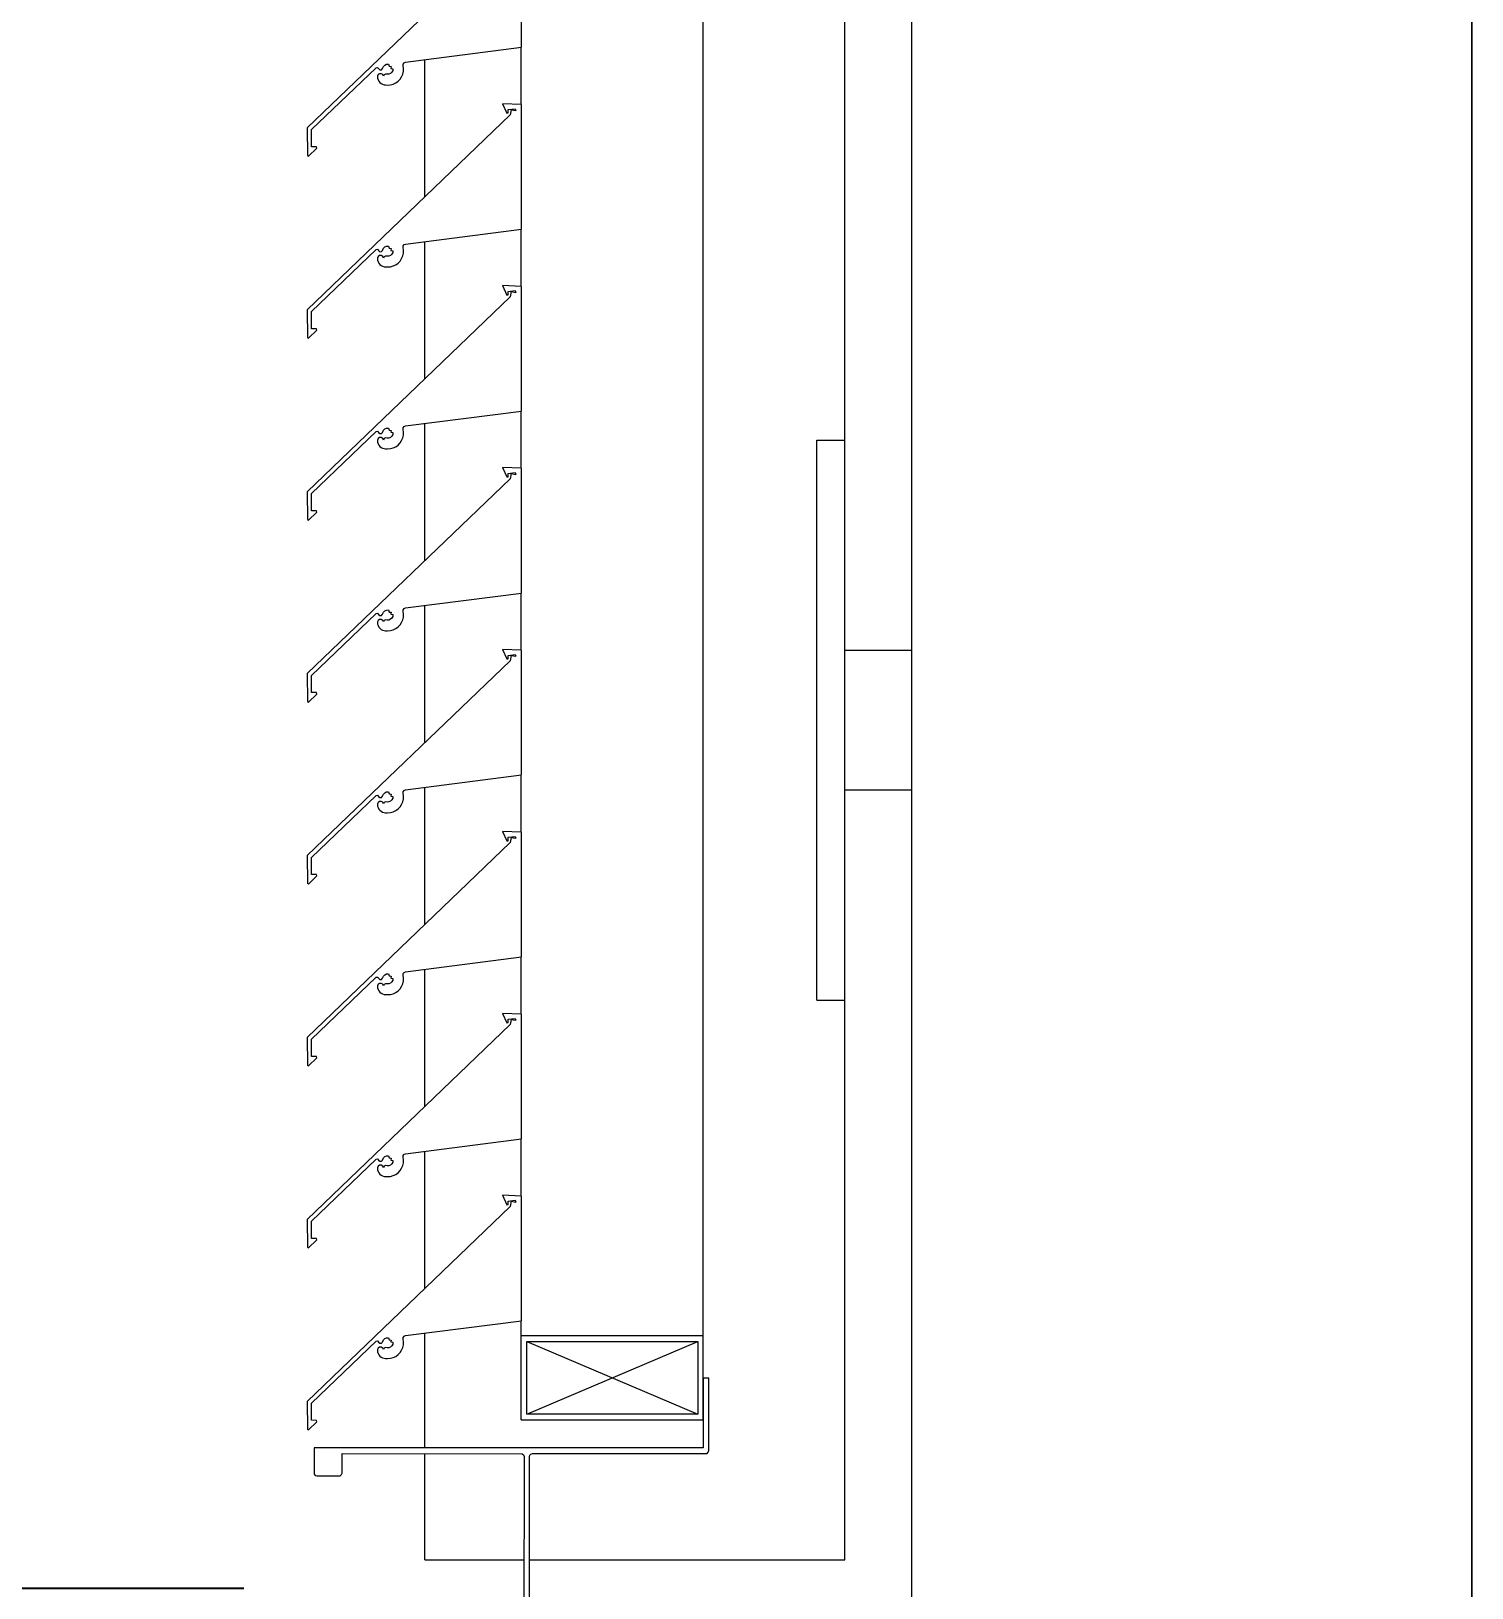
# Model space of a CAD drawing. Header units: millimetres. Extents: x -220592 to 404889, y -217665 to 38245.
# Drawn here: x -985.16 to -980.01, y -1151.74 to -1146.18 of the extents above; entities that cross this region are included whole.
import ezdxf

# ---------------------------------------------------------------- set-up
doc = ezdxf.new("R2010")
doc.units = ezdxf.units.MM
doc.linetypes.add('XKITLINE00', pattern=[0])
doc.layers.add('000 - 0_HIDE_OBJ_FRAMING_DEF_SUB_1', color=7, linetype='Continuous')
doc.layers.add('S-DIM', color=7, linetype='Continuous')
doc.layers.add('Part', color=7, linetype='Continuous', lineweight=0)
doc.styles.add('FAMELINE_FOR_CKST', font='arial.ttf')
doc.dimstyles.new('FAMELINE-CKST_E-E', dxfattribs={"dimtxt": 0.3, "dimasz": 0.15, "dimexe": 0.1, "dimexo": 0.1, "dimgap": 0.05, "dimtad": 1, "dimzin": 0, "dimdsep": 46, "dimtxsty": 'FAMELINE_FOR_CKST', "dimblk": 'OBLIQUE', "dimblk1": 'OBLIQUE', "dimblk2": 'OBLIQUE', "dimsah": 1, "dimcen": 0.1, "dimdle": 0.1, "dimclrd": 7, "dimclre": 7, "dimclrt": 7, "dimadec": 0, "dimazin": 0, "dimtfac": 1, "dimtix": 1, "dimtmove": 2, "dimatfit": 3, "dimfxl": 1, "dimtolj": 1, "dimtzin": 0, "dimlwd": -1, "dimlwe": -1, "dimarcsym": 0})

# ---------------------------------------------------------------- blocks, each defined once
blk = doc.blocks.new('*A14629')
at = {"layer": '000 - 0_HIDE_OBJ_FRAMING_DEF_SUB_1', "color": 7, "linetype": 'XKITLINE00', "lineweight": 0}
for p, q in [((-168.903349, 253.338409), (-168.903349, 275.188491)), ((-170.903349, 247.090805), (-170.903349, 273.890764))]:
    blk.add_line(p, q, dxfattribs=at)
blk = doc.blocks.new('*A14644')
at = {"layer": 'Part', "color": 7, "linetype": 'XKITLINE00', "lineweight": 0}
for p, q in [((-171.648652, 258.240749), (-171.648652, 270.840635)), ((-172.298652, 262.640631), (-172.298652, 262.844927)), ((-172.298652, 261.990631), (-172.298652, 262.194927)), ((-172.298652, 261.340631), (-172.298652, 261.544927)), ((-172.298652, 260.690631), (-172.298652, 260.894927)), ((-172.298652, 260.040631), (-172.298652, 260.244927)), ((-172.298652, 259.390631), (-172.298652, 259.594927)), ((-172.298652, 258.740631), (-172.298652, 258.944927)), ((-172.298652, 258.240749), (-172.298652, 258.294927))]:
    blk.add_line(p, q, dxfattribs=at)
blk = doc.blocks.new('*A14647')
at = {"layer": '000 - 0_HIDE_OBJ_FRAMING_DEF_SUB_1', "color": 7, "linetype": 'XKITLINE00', "lineweight": 0}
for p, q in [((-171.143364, 260.690764), (-170.903349, 260.690764)), ((-171.143364, 260.190764), (-171.143364, 260.690764)), ((-170.903349, 260.190764), (-171.143364, 260.190764))]:
    blk.add_line(p, q, dxfattribs=at)
blk = doc.blocks.new('*A14648')
at = {"layer": '000 - 0_HIDE_OBJ_FRAMING_DEF_SUB_1', "color": 7, "linetype": 'XKITLINE00', "lineweight": 0}
for p, q in [((-171.243364, 259.440764), (-171.243364, 261.440764)), ((-171.243364, 261.440764), (-171.143364, 261.440764)), ((-171.143364, 259.440764), (-171.143364, 261.440764)), ((-171.243364, 259.440764), (-171.143364, 259.440764))]:
    blk.add_line(p, q, dxfattribs=at)
blk = doc.blocks.new('*A14697')
at = {"layer": 'Part', "color": 7, "linetype": 'XKITLINE00', "lineweight": 0}
for p, q in [((-172.298652, 257.940749), (-172.298652, 258.240749)), ((-171.648652, 258.240749), (-172.298652, 258.240749)), ((-171.648652, 257.940749), (-171.648652, 258.240749)), ((-172.278652, 257.960749), (-171.668652, 258.220749)), ((-172.278652, 258.220749), (-171.668652, 257.960749)), ((-172.278652, 257.960749), (-172.278652, 258.220749)), ((-172.278652, 258.220749), (-171.668652, 258.220749)), ((-171.668652, 258.220749), (-171.668652, 257.960749)), ((-171.668652, 257.960749), (-172.278652, 257.960749)), ((-172.298652, 257.940749), (-171.648652, 257.940749))]:
    blk.add_line(p, q, dxfattribs=at)
blk = doc.blocks.new('*A14699')
at = {"layer": 'Part', "color": 7, "linetype": 'XKITLINE00', "lineweight": 0}
for p, q in [((-171.648937, 258.09053), (-171.648981, 257.84053)), ((-171.628937, 258.090527), (-171.648937, 258.09053)), ((-171.628982, 257.830527), (-171.628937, 258.090527)), ((-171.648981, 257.84053), (-173.03898, 257.840773)), ((-173.03898, 257.840773), (-173.038236, 257.746946)), ((-172.938996, 257.750755), (-172.938984, 257.820755)), ((-172.938984, 257.820755), (-172.295157, 257.819882)), ((-172.295157, 257.819882), (-172.29067, 257.816198)), ((-172.29067, 257.816198), (-172.288986, 257.810642)), ((-172.288986, 257.810642), (-172.289912, 256.866815)), ((-172.26915, 256.870638), (-172.268986, 257.810638)), ((-172.268986, 257.810638), (-172.268224, 257.814465)), ((-172.268224, 257.814465), (-172.26454, 257.818952)), ((-172.26454, 257.818952), (-172.258984, 257.820637)), ((-172.258984, 257.820637), (-171.635157, 257.821289)), ((-171.635157, 257.821289), (-171.630669, 257.824971)), ((-171.630669, 257.824971), (-171.628982, 257.830527)), ((-173.038236, 257.746946), (-173.034553, 257.742457)), ((-173.034553, 257.742457), (-173.028998, 257.740771)), ((-173.028998, 257.740771), (-172.945171, 257.741518)), ((-172.945171, 257.741518), (-172.940682, 257.7452)), ((-172.940682, 257.7452), (-172.938996, 257.750755)), ((-173.039139, 256.930773), (-173.039155, 256.840773)), ((-173.037453, 256.936328), (-173.039139, 256.930773)), ((-173.032965, 256.94001), (-173.037453, 256.936328)), ((-172.949138, 256.940757), (-173.032965, 256.94001)), ((-172.943582, 256.939071), (-172.949138, 256.940757)), ((-172.9399, 256.934582), (-172.943582, 256.939071)), ((-172.939152, 256.860755), (-172.9399, 256.934582)), ((-172.299152, 256.860644), (-172.939152, 256.860755)), ((-172.293596, 256.862328), (-172.299152, 256.860644)), ((-172.289912, 256.866815), (-172.293596, 256.862328)), ((-172.267465, 256.865082), (-172.26915, 256.870638)), ((-172.262978, 256.861399), (-172.267465, 256.865082)), ((-171.639152, 256.860528), (-172.262978, 256.861399)), ((-171.633596, 256.858842), (-171.639152, 256.860528)), ((-171.629914, 256.854354), (-171.633596, 256.858842)), ((-171.629199, 256.590527), (-171.629914, 256.854354)), ((-173.039155, 256.840773), (-171.649155, 256.84053)), ((-171.649155, 256.84053), (-171.649199, 256.59053)), ((-171.649199, 256.59053), (-171.629199, 256.590527))]:
    blk.add_line(p, q, dxfattribs=at)
blk = doc.blocks.new('*A14701')
at = {"layer": '000 - 0_HIDE_OBJ_FRAMING_DEF_SUB_1', "color": 7, "linetype": 'XKITLINE00', "lineweight": 0}
blk.add_line((-168.903349, 268.238426), (-168.903349, 253.338486), dxfattribs=at)
blk = doc.blocks.new('*A14849')
at = {"layer": 'Part', "color": 7, "linetype": 'XKITLINE00', "lineweight": 0}
for p, q in [((-171.143349, 257.440764), (-171.143349, 272.240764)), ((-172.643349, 262.310344), (-172.643349, 262.800776)), ((-172.643349, 261.660344), (-172.643349, 262.150776)), ((-172.643349, 261.010344), (-172.643349, 261.500776)), ((-172.643349, 260.360344), (-172.643349, 260.850776)), ((-172.643349, 259.710344), (-172.643349, 260.200776)), ((-172.643349, 259.060344), (-172.643349, 259.550776)), ((-172.643349, 258.410344), (-172.643349, 258.900776)), ((-172.643349, 257.840704), (-172.643349, 258.250776)), ((-172.643349, 257.440764), (-172.643349, 257.820354)), ((-172.643349, 257.440764), (-172.289349, 257.440764)), ((-172.26905, 257.440764), (-171.143349, 257.440764))]:
    blk.add_line(p, q, dxfattribs=at)
blk = doc.blocks.new('*A14850')
at = {"layer": 'Part', "color": 7, "linetype": 'XKITLINE00', "lineweight": 0}
for p, q in [((-172.298462, 258.740623), (-172.366148, 258.743245)), ((-172.366148, 258.743245), (-172.350613, 258.709758)), ((-172.298455, 258.294953), (-172.298462, 258.740623)), ((-172.338255, 258.703289), (-173.063377, 258.007043)), ((-172.350613, 258.709758), (-172.34549, 258.71017)), ((-172.34549, 258.71017), (-172.345361, 258.722361)), ((-172.345361, 258.722361), (-172.320378, 258.725501)), ((-172.335358, 258.721832), (-172.338255, 258.703289)), ((-172.335358, 258.721832), (-172.318342, 258.718928)), ((-172.320378, 258.725501), (-172.318342, 258.718928)), ((-172.712461, 258.241923), (-172.298455, 258.294953)), ((-172.720672, 258.235181), (-172.717536, 258.239733)), ((-172.717536, 258.239733), (-172.712461, 258.241923)), ((-173.048341, 258.000676), (-172.817326, 258.222079)), ((-172.817326, 258.222079), (-172.812166, 258.223171)), ((-172.810019, 258.197261), (-172.812659, 258.191787)), ((-172.812659, 258.191787), (-172.812163, 258.184017)), ((-172.812166, 258.223171), (-172.808512, 258.218544)), ((-172.812163, 258.184017), (-172.810428, 258.178521)), ((-172.804875, 258.200498), (-172.810019, 258.197261)), ((-172.808512, 258.218544), (-172.804048, 258.21469)), ((-172.798797, 258.20051), (-172.804875, 258.200498)), ((-172.804048, 258.21469), (-172.798154, 258.214896)), ((-172.793641, 258.197292), (-172.798797, 258.20051)), ((-172.798154, 258.214896), (-172.793971, 258.219053)), ((-172.793971, 258.219053), (-172.790857, 258.226626)), ((-172.790699, 258.19182), (-172.793641, 258.197292)), ((-172.790857, 258.226626), (-172.78619, 258.231413)), ((-172.788669, 258.196801), (-172.790699, 258.19182)), ((-172.783858, 258.199208), (-172.788669, 258.196801)), ((-172.78619, 258.231413), (-172.780114, 258.234203)), ((-172.77794, 258.198303), (-172.783858, 258.199208)), ((-172.780114, 258.234203), (-172.773442, 258.234625)), ((-172.77144, 258.198647), (-172.77794, 258.198303)), ((-172.773442, 258.234625), (-172.77112, 258.227235)), ((-172.765472, 258.201245), (-172.77144, 258.198647)), ((-172.77112, 258.227235), (-172.763955, 258.226291)), ((-172.76079, 258.205767), (-172.765472, 258.201245)), ((-172.763955, 258.226291), (-172.765124, 258.219231)), ((-172.765124, 258.219231), (-172.757418, 258.218125)), ((-172.757988, 258.211641), (-172.76079, 258.205767)), ((-172.757418, 258.218125), (-172.757988, 258.211641)), ((-172.731662, 258.18131), (-172.726022, 258.18986)), ((-172.726022, 258.18986), (-172.722024, 258.19929)), ((-172.722024, 258.19929), (-172.719801, 258.209289)), ((-172.720912, 258.229659), (-172.720672, 258.235181)), ((-172.719426, 258.219525), (-172.720912, 258.229659)), ((-172.719801, 258.209289), (-172.719426, 258.219525)), ((-172.810428, 258.178521), (-172.807674, 258.173458)), ((-172.807674, 258.173458), (-172.804002, 258.169015)), ((-172.804002, 258.169015), (-172.799549, 258.165357)), ((-172.799549, 258.165357), (-172.794479, 258.162617)), ((-172.794479, 258.162617), (-172.788978, 258.160898)), ((-172.788978, 258.160898), (-172.78325, 258.160262)), ((-172.78325, 258.160262), (-172.776451, 258.160164)), ((-172.776451, 258.160164), (-172.766238, 258.160949)), ((-172.766238, 258.160949), (-172.756337, 258.163572)), ((-172.756337, 258.163572), (-172.747074, 258.167945)), ((-172.747074, 258.167945), (-172.738758, 258.173923)), ((-172.738758, 258.173923), (-172.731662, 258.18131)), ((-173.063377, 258.007043), (-173.062824, 257.907892)), ((-173.047999, 257.93933), (-173.048341, 258.000676)), ((-173.062824, 257.907892), (-173.058143, 257.905423)), ((-173.058143, 257.905423), (-173.029494, 257.934312)), ((-173.030579, 257.939233), (-173.047999, 257.93933)), ((-173.029494, 257.934312), (-173.030579, 257.939233))]:
    blk.add_line(p, q, dxfattribs=at)
blk = doc.blocks.new('*A14851')
at = {"layer": 'Part', "color": 7, "linetype": 'XKITLINE00', "lineweight": 0}
for p, q in [((-172.338255, 259.353289), (-173.063377, 258.657043)), ((-172.298462, 259.390623), (-172.366148, 259.393245)), ((-172.366148, 259.393245), (-172.350613, 259.359758)), ((-172.350613, 259.359758), (-172.34549, 259.36017)), ((-172.34549, 259.36017), (-172.345361, 259.372361)), ((-172.345361, 259.372361), (-172.320378, 259.375501)), ((-172.335358, 259.371832), (-172.338255, 259.353289)), ((-172.335358, 259.371832), (-172.318342, 259.368928)), ((-172.320378, 259.375501), (-172.318342, 259.368928)), ((-172.298455, 258.944953), (-172.298462, 259.390623)), ((-172.712461, 258.891923), (-172.298455, 258.944953)), ((-173.048341, 258.650676), (-172.817326, 258.872079)), ((-172.817326, 258.872079), (-172.812166, 258.873171)), ((-172.812166, 258.873171), (-172.808512, 258.868544)), ((-172.804875, 258.850498), (-172.810019, 258.847261)), ((-172.808512, 258.868544), (-172.804048, 258.86469)), ((-172.798797, 258.85051), (-172.804875, 258.850498)), ((-172.804048, 258.86469), (-172.798154, 258.864896)), ((-172.793641, 258.847292), (-172.798797, 258.85051)), ((-172.798154, 258.864896), (-172.793971, 258.869053)), ((-172.793971, 258.869053), (-172.790857, 258.876626)), ((-172.790857, 258.876626), (-172.78619, 258.881413)), ((-172.78619, 258.881413), (-172.780114, 258.884203)), ((-172.780114, 258.884203), (-172.773442, 258.884625)), ((-172.773442, 258.884625), (-172.77112, 258.877235)), ((-172.765472, 258.851245), (-172.77144, 258.848647)), ((-172.77112, 258.877235), (-172.763955, 258.876291)), ((-172.76079, 258.855767), (-172.765472, 258.851245)), ((-172.763955, 258.876291), (-172.765124, 258.869231)), ((-172.765124, 258.869231), (-172.757418, 258.868125)), ((-172.757988, 258.861641), (-172.76079, 258.855767)), ((-172.757418, 258.868125), (-172.757988, 258.861641)), ((-172.722024, 258.84929), (-172.719801, 258.859289)), ((-172.720912, 258.879659), (-172.720672, 258.885181)), ((-172.719426, 258.869525), (-172.720912, 258.879659)), ((-172.720672, 258.885181), (-172.717536, 258.889733)), ((-172.719801, 258.859289), (-172.719426, 258.869525)), ((-172.717536, 258.889733), (-172.712461, 258.891923)), ((-172.810019, 258.847261), (-172.812659, 258.841787)), ((-172.812659, 258.841787), (-172.812163, 258.834017)), ((-172.812163, 258.834017), (-172.810428, 258.828521)), ((-172.810428, 258.828521), (-172.807674, 258.823458)), ((-172.807674, 258.823458), (-172.804002, 258.819015)), ((-172.804002, 258.819015), (-172.799549, 258.815357)), ((-172.799549, 258.815357), (-172.794479, 258.812617)), ((-172.794479, 258.812617), (-172.788978, 258.810898)), ((-172.790699, 258.84182), (-172.793641, 258.847292)), ((-172.788669, 258.846801), (-172.790699, 258.84182)), ((-172.788978, 258.810898), (-172.78325, 258.810262)), ((-172.783858, 258.849208), (-172.788669, 258.846801)), ((-172.77794, 258.848303), (-172.783858, 258.849208)), ((-172.78325, 258.810262), (-172.776451, 258.810164)), ((-172.77144, 258.848647), (-172.77794, 258.848303)), ((-172.776451, 258.810164), (-172.766238, 258.810949)), ((-172.766238, 258.810949), (-172.756337, 258.813572)), ((-172.756337, 258.813572), (-172.747074, 258.817945)), ((-172.747074, 258.817945), (-172.738758, 258.823923)), ((-172.738758, 258.823923), (-172.731662, 258.83131)), ((-172.731662, 258.83131), (-172.726022, 258.83986)), ((-172.726022, 258.83986), (-172.722024, 258.84929)), ((-173.063377, 258.657043), (-173.062824, 258.557892)), ((-173.047999, 258.58933), (-173.048341, 258.650676)), ((-173.058143, 258.555423), (-173.029494, 258.584312)), ((-173.030579, 258.589233), (-173.047999, 258.58933)), ((-173.029494, 258.584312), (-173.030579, 258.589233)), ((-173.062824, 258.557892), (-173.058143, 258.555423))]:
    blk.add_line(p, q, dxfattribs=at)
blk = doc.blocks.new('*A14852')
at = {"layer": 'Part', "color": 7, "linetype": 'XKITLINE00', "lineweight": 0}
for p, q in [((-172.298462, 260.040623), (-172.366148, 260.043245)), ((-172.366148, 260.043245), (-172.350613, 260.009758)), ((-172.34549, 260.01017), (-172.345361, 260.022361)), ((-172.345361, 260.022361), (-172.320378, 260.025501)), ((-172.335358, 260.021832), (-172.338255, 260.003289)), ((-172.335358, 260.021832), (-172.318342, 260.018928)), ((-172.320378, 260.025501), (-172.318342, 260.018928)), ((-172.298455, 259.594953), (-172.298462, 260.040623)), ((-172.338255, 260.003289), (-173.063377, 259.307043)), ((-172.350613, 260.009758), (-172.34549, 260.01017)), ((-172.712461, 259.541923), (-172.298455, 259.594953)), ((-173.048341, 259.300676), (-172.817326, 259.522079)), ((-172.817326, 259.522079), (-172.812166, 259.523171)), ((-172.812166, 259.523171), (-172.808512, 259.518544)), ((-172.808512, 259.518544), (-172.804048, 259.51469)), ((-172.798154, 259.514896), (-172.793971, 259.519053)), ((-172.793971, 259.519053), (-172.790857, 259.526626)), ((-172.790857, 259.526626), (-172.78619, 259.531413)), ((-172.78619, 259.531413), (-172.780114, 259.534203)), ((-172.780114, 259.534203), (-172.773442, 259.534625)), ((-172.773442, 259.534625), (-172.77112, 259.527235)), ((-172.77112, 259.527235), (-172.763955, 259.526291)), ((-172.763955, 259.526291), (-172.765124, 259.519231)), ((-172.765124, 259.519231), (-172.757418, 259.518125)), ((-172.757418, 259.518125), (-172.757988, 259.511641)), ((-172.720912, 259.529659), (-172.720672, 259.535181)), ((-172.719426, 259.519525), (-172.720912, 259.529659)), ((-172.720672, 259.535181), (-172.717536, 259.539733)), ((-172.719801, 259.509289), (-172.719426, 259.519525)), ((-172.717536, 259.539733), (-172.712461, 259.541923)), ((-172.810019, 259.497261), (-172.812659, 259.491787)), ((-172.812659, 259.491787), (-172.812163, 259.484017)), ((-172.812163, 259.484017), (-172.810428, 259.478521)), ((-172.810428, 259.478521), (-172.807674, 259.473458)), ((-172.804875, 259.500498), (-172.810019, 259.497261)), ((-172.807674, 259.473458), (-172.804002, 259.469015)), ((-172.798797, 259.50051), (-172.804875, 259.500498)), ((-172.804048, 259.51469), (-172.798154, 259.514896)), ((-172.804002, 259.469015), (-172.799549, 259.465357)), ((-172.799549, 259.465357), (-172.794479, 259.462617)), ((-172.793641, 259.497292), (-172.798797, 259.50051)), ((-172.794479, 259.462617), (-172.788978, 259.460898)), ((-172.790699, 259.49182), (-172.793641, 259.497292)), ((-172.788669, 259.496801), (-172.790699, 259.49182)), ((-172.783858, 259.499208), (-172.788669, 259.496801)), ((-172.77794, 259.498303), (-172.783858, 259.499208)), ((-172.77144, 259.498647), (-172.77794, 259.498303)), ((-172.765472, 259.501245), (-172.77144, 259.498647)), ((-172.766238, 259.460949), (-172.756337, 259.463572)), ((-172.76079, 259.505767), (-172.765472, 259.501245)), ((-172.757988, 259.511641), (-172.76079, 259.505767)), ((-172.756337, 259.463572), (-172.747074, 259.467945)), ((-172.747074, 259.467945), (-172.738758, 259.473923)), ((-172.738758, 259.473923), (-172.731662, 259.48131)), ((-172.731662, 259.48131), (-172.726022, 259.48986)), ((-172.726022, 259.48986), (-172.722024, 259.49929)), ((-172.722024, 259.49929), (-172.719801, 259.509289)), ((-172.788978, 259.460898), (-172.78325, 259.460262)), ((-172.78325, 259.460262), (-172.776451, 259.460164)), ((-172.776451, 259.460164), (-172.766238, 259.460949)), ((-173.063377, 259.307043), (-173.062824, 259.207892)), ((-173.047999, 259.23933), (-173.048341, 259.300676)), ((-173.030579, 259.239233), (-173.047999, 259.23933)), ((-173.029494, 259.234312), (-173.030579, 259.239233)), ((-173.062824, 259.207892), (-173.058143, 259.205423)), ((-173.058143, 259.205423), (-173.029494, 259.234312))]:
    blk.add_line(p, q, dxfattribs=at)
blk = doc.blocks.new('*A14853')
at = {"layer": 'Part', "color": 7, "linetype": 'XKITLINE00', "lineweight": 0}
for p, q in [((-172.298462, 260.690623), (-172.366148, 260.693245)), ((-172.366148, 260.693245), (-172.350613, 260.659758)), ((-172.298455, 260.244953), (-172.298462, 260.690623)), ((-172.338255, 260.653289), (-173.063377, 259.957043)), ((-172.350613, 260.659758), (-172.34549, 260.66017)), ((-172.34549, 260.66017), (-172.345361, 260.672361)), ((-172.345361, 260.672361), (-172.320378, 260.675501)), ((-172.335358, 260.671832), (-172.338255, 260.653289)), ((-172.335358, 260.671832), (-172.318342, 260.668928)), ((-172.320378, 260.675501), (-172.318342, 260.668928)), ((-172.712461, 260.191923), (-172.298455, 260.244953)), ((-172.780114, 260.184203), (-172.773442, 260.184625)), ((-172.773442, 260.184625), (-172.77112, 260.177235)), ((-172.720912, 260.179659), (-172.720672, 260.185181)), ((-172.720672, 260.185181), (-172.717536, 260.189733)), ((-172.717536, 260.189733), (-172.712461, 260.191923)), ((-173.048341, 259.950676), (-172.817326, 260.172079)), ((-172.817326, 260.172079), (-172.812166, 260.173171)), ((-172.810019, 260.147261), (-172.812659, 260.141787)), ((-172.812659, 260.141787), (-172.812163, 260.134017)), ((-172.812166, 260.173171), (-172.808512, 260.168544)), ((-172.812163, 260.134017), (-172.810428, 260.128521)), ((-172.804875, 260.150498), (-172.810019, 260.147261)), ((-172.808512, 260.168544), (-172.804048, 260.16469)), ((-172.798797, 260.15051), (-172.804875, 260.150498)), ((-172.804048, 260.16469), (-172.798154, 260.164896)), ((-172.793641, 260.147292), (-172.798797, 260.15051)), ((-172.798154, 260.164896), (-172.793971, 260.169053)), ((-172.793971, 260.169053), (-172.790857, 260.176626)), ((-172.790699, 260.14182), (-172.793641, 260.147292)), ((-172.790857, 260.176626), (-172.78619, 260.181413)), ((-172.788669, 260.146801), (-172.790699, 260.14182)), ((-172.783858, 260.149208), (-172.788669, 260.146801)), ((-172.78619, 260.181413), (-172.780114, 260.184203)), ((-172.77794, 260.148303), (-172.783858, 260.149208)), ((-172.77144, 260.148647), (-172.77794, 260.148303)), ((-172.765472, 260.151245), (-172.77144, 260.148647)), ((-172.77112, 260.177235), (-172.763955, 260.176291)), ((-172.76079, 260.155767), (-172.765472, 260.151245)), ((-172.763955, 260.176291), (-172.765124, 260.169231)), ((-172.765124, 260.169231), (-172.757418, 260.168125)), ((-172.757988, 260.161641), (-172.76079, 260.155767)), ((-172.757418, 260.168125), (-172.757988, 260.161641)), ((-172.738758, 260.123923), (-172.731662, 260.13131)), ((-172.731662, 260.13131), (-172.726022, 260.13986)), ((-172.726022, 260.13986), (-172.722024, 260.14929)), ((-172.722024, 260.14929), (-172.719801, 260.159289)), ((-172.719426, 260.169525), (-172.720912, 260.179659)), ((-172.719801, 260.159289), (-172.719426, 260.169525)), ((-172.810428, 260.128521), (-172.807674, 260.123458)), ((-172.807674, 260.123458), (-172.804002, 260.119015)), ((-172.804002, 260.119015), (-172.799549, 260.115357)), ((-172.799549, 260.115357), (-172.794479, 260.112617)), ((-172.794479, 260.112617), (-172.788978, 260.110898)), ((-172.788978, 260.110898), (-172.78325, 260.110262)), ((-172.78325, 260.110262), (-172.776451, 260.110164)), ((-172.776451, 260.110164), (-172.766238, 260.110949)), ((-172.766238, 260.110949), (-172.756337, 260.113572)), ((-172.756337, 260.113572), (-172.747074, 260.117945)), ((-172.747074, 260.117945), (-172.738758, 260.123923)), ((-173.063377, 259.957043), (-173.062824, 259.857892)), ((-173.047999, 259.88933), (-173.048341, 259.950676)), ((-173.062824, 259.857892), (-173.058143, 259.855423)), ((-173.058143, 259.855423), (-173.029494, 259.884312)), ((-173.030579, 259.889233), (-173.047999, 259.88933)), ((-173.029494, 259.884312), (-173.030579, 259.889233))]:
    blk.add_line(p, q, dxfattribs=at)
blk = doc.blocks.new('*A14854')
at = {"layer": 'Part', "color": 7, "linetype": 'XKITLINE00', "lineweight": 0}
for p, q in [((-172.338255, 261.303289), (-173.063377, 260.607043)), ((-172.298462, 261.340623), (-172.366148, 261.343245)), ((-172.366148, 261.343245), (-172.350613, 261.309758)), ((-172.350613, 261.309758), (-172.34549, 261.31017)), ((-172.34549, 261.31017), (-172.345361, 261.322361)), ((-172.345361, 261.322361), (-172.320378, 261.325501)), ((-172.335358, 261.321832), (-172.338255, 261.303289)), ((-172.335358, 261.321832), (-172.318342, 261.318928)), ((-172.320378, 261.325501), (-172.318342, 261.318928)), ((-172.298455, 260.894953), (-172.298462, 261.340623)), ((-172.712461, 260.841923), (-172.298455, 260.894953)), ((-173.048341, 260.600676), (-172.817326, 260.822079)), ((-172.817326, 260.822079), (-172.812166, 260.823171)), ((-172.810019, 260.797261), (-172.812659, 260.791787)), ((-172.812166, 260.823171), (-172.808512, 260.818544)), ((-172.804875, 260.800498), (-172.810019, 260.797261)), ((-172.808512, 260.818544), (-172.804048, 260.81469)), ((-172.798797, 260.80051), (-172.804875, 260.800498)), ((-172.804048, 260.81469), (-172.798154, 260.814896)), ((-172.793641, 260.797292), (-172.798797, 260.80051)), ((-172.798154, 260.814896), (-172.793971, 260.819053)), ((-172.793971, 260.819053), (-172.790857, 260.826626)), ((-172.790699, 260.79182), (-172.793641, 260.797292)), ((-172.790857, 260.826626), (-172.78619, 260.831413)), ((-172.788669, 260.796801), (-172.790699, 260.79182)), ((-172.783858, 260.799208), (-172.788669, 260.796801)), ((-172.78619, 260.831413), (-172.780114, 260.834203)), ((-172.77794, 260.798303), (-172.783858, 260.799208)), ((-172.780114, 260.834203), (-172.773442, 260.834625)), ((-172.77144, 260.798647), (-172.77794, 260.798303)), ((-172.773442, 260.834625), (-172.77112, 260.827235)), ((-172.765472, 260.801245), (-172.77144, 260.798647)), ((-172.77112, 260.827235), (-172.763955, 260.826291)), ((-172.76079, 260.805767), (-172.765472, 260.801245)), ((-172.763955, 260.826291), (-172.765124, 260.819231)), ((-172.765124, 260.819231), (-172.757418, 260.818125)), ((-172.757988, 260.811641), (-172.76079, 260.805767)), ((-172.757418, 260.818125), (-172.757988, 260.811641)), ((-172.726022, 260.78986), (-172.722024, 260.79929)), ((-172.722024, 260.79929), (-172.719801, 260.809289)), ((-172.720912, 260.829659), (-172.720672, 260.835181)), ((-172.719426, 260.819525), (-172.720912, 260.829659)), ((-172.720672, 260.835181), (-172.717536, 260.839733)), ((-172.719801, 260.809289), (-172.719426, 260.819525)), ((-172.717536, 260.839733), (-172.712461, 260.841923)), ((-172.812659, 260.791787), (-172.812163, 260.784017)), ((-172.812163, 260.784017), (-172.810428, 260.778521)), ((-172.810428, 260.778521), (-172.807674, 260.773458)), ((-172.807674, 260.773458), (-172.804002, 260.769015)), ((-172.804002, 260.769015), (-172.799549, 260.765357)), ((-172.799549, 260.765357), (-172.794479, 260.762617)), ((-172.794479, 260.762617), (-172.788978, 260.760898)), ((-172.788978, 260.760898), (-172.78325, 260.760262)), ((-172.78325, 260.760262), (-172.776451, 260.760164)), ((-172.776451, 260.760164), (-172.766238, 260.760949)), ((-172.766238, 260.760949), (-172.756337, 260.763572)), ((-172.756337, 260.763572), (-172.747074, 260.767945)), ((-172.747074, 260.767945), (-172.738758, 260.773923)), ((-172.738758, 260.773923), (-172.731662, 260.78131)), ((-172.731662, 260.78131), (-172.726022, 260.78986)), ((-173.063377, 260.607043), (-173.062824, 260.507892)), ((-173.047999, 260.53933), (-173.048341, 260.600676)), ((-173.058143, 260.505423), (-173.029494, 260.534312)), ((-173.030579, 260.539233), (-173.047999, 260.53933)), ((-173.029494, 260.534312), (-173.030579, 260.539233)), ((-173.062824, 260.507892), (-173.058143, 260.505423))]:
    blk.add_line(p, q, dxfattribs=at)
blk = doc.blocks.new('*A14855')
at = {"layer": 'Part', "color": 7, "linetype": 'XKITLINE00', "lineweight": 0}
for p, q in [((-172.298462, 261.990623), (-172.366148, 261.993245)), ((-172.366148, 261.993245), (-172.350613, 261.959758)), ((-172.34549, 261.96017), (-172.345361, 261.972361)), ((-172.345361, 261.972361), (-172.320378, 261.975501)), ((-172.335358, 261.971832), (-172.338255, 261.953289)), ((-172.335358, 261.971832), (-172.318342, 261.968928)), ((-172.320378, 261.975501), (-172.318342, 261.968928)), ((-172.298455, 261.544953), (-172.298462, 261.990623)), ((-172.338255, 261.953289), (-173.063377, 261.257043)), ((-172.350613, 261.959758), (-172.34549, 261.96017)), ((-172.712461, 261.491923), (-172.298455, 261.544953)), ((-173.048341, 261.250676), (-172.817326, 261.472079)), ((-172.817326, 261.472079), (-172.812166, 261.473171)), ((-172.812166, 261.473171), (-172.808512, 261.468544)), ((-172.808512, 261.468544), (-172.804048, 261.46469)), ((-172.804048, 261.46469), (-172.798154, 261.464896)), ((-172.798154, 261.464896), (-172.793971, 261.469053)), ((-172.793971, 261.469053), (-172.790857, 261.476626)), ((-172.790857, 261.476626), (-172.78619, 261.481413)), ((-172.78619, 261.481413), (-172.780114, 261.484203)), ((-172.780114, 261.484203), (-172.773442, 261.484625)), ((-172.773442, 261.484625), (-172.77112, 261.477235)), ((-172.77112, 261.477235), (-172.763955, 261.476291)), ((-172.763955, 261.476291), (-172.765124, 261.469231)), ((-172.765124, 261.469231), (-172.757418, 261.468125)), ((-172.757418, 261.468125), (-172.757988, 261.461641)), ((-172.720912, 261.479659), (-172.720672, 261.485181)), ((-172.719426, 261.469525), (-172.720912, 261.479659)), ((-172.720672, 261.485181), (-172.717536, 261.489733)), ((-172.719801, 261.459289), (-172.719426, 261.469525)), ((-172.717536, 261.489733), (-172.712461, 261.491923)), ((-172.810019, 261.447261), (-172.812659, 261.441787)), ((-172.812659, 261.441787), (-172.812163, 261.434017)), ((-172.812163, 261.434017), (-172.810428, 261.428521)), ((-172.810428, 261.428521), (-172.807674, 261.423458)), ((-172.804875, 261.450498), (-172.810019, 261.447261)), ((-172.807674, 261.423458), (-172.804002, 261.419015)), ((-172.798797, 261.45051), (-172.804875, 261.450498)), ((-172.804002, 261.419015), (-172.799549, 261.415357)), ((-172.799549, 261.415357), (-172.794479, 261.412617)), ((-172.793641, 261.447292), (-172.798797, 261.45051)), ((-172.794479, 261.412617), (-172.788978, 261.410898)), ((-172.790699, 261.44182), (-172.793641, 261.447292)), ((-172.788669, 261.446801), (-172.790699, 261.44182)), ((-172.788978, 261.410898), (-172.78325, 261.410262)), ((-172.783858, 261.449208), (-172.788669, 261.446801)), ((-172.77794, 261.448303), (-172.783858, 261.449208)), ((-172.78325, 261.410262), (-172.776451, 261.410164)), ((-172.77144, 261.448647), (-172.77794, 261.448303)), ((-172.776451, 261.410164), (-172.766238, 261.410949)), ((-172.765472, 261.451245), (-172.77144, 261.448647)), ((-172.766238, 261.410949), (-172.756337, 261.413572)), ((-172.76079, 261.455767), (-172.765472, 261.451245)), ((-172.757988, 261.461641), (-172.76079, 261.455767)), ((-172.756337, 261.413572), (-172.747074, 261.417945)), ((-172.747074, 261.417945), (-172.738758, 261.423923)), ((-172.738758, 261.423923), (-172.731662, 261.43131)), ((-172.731662, 261.43131), (-172.726022, 261.43986)), ((-172.726022, 261.43986), (-172.722024, 261.44929)), ((-172.722024, 261.44929), (-172.719801, 261.459289)), ((-173.063377, 261.257043), (-173.062824, 261.157892)), ((-173.047999, 261.18933), (-173.048341, 261.250676)), ((-173.030579, 261.189233), (-173.047999, 261.18933)), ((-173.029494, 261.184312), (-173.030579, 261.189233)), ((-173.062824, 261.157892), (-173.058143, 261.155423)), ((-173.058143, 261.155423), (-173.029494, 261.184312))]:
    blk.add_line(p, q, dxfattribs=at)
blk = doc.blocks.new('*A14856')
at = {"layer": 'Part', "color": 7, "linetype": 'XKITLINE00', "lineweight": 0}
for p, q in [((-172.298462, 262.640623), (-172.366148, 262.643245)), ((-172.366148, 262.643245), (-172.350613, 262.609758)), ((-172.298455, 262.194953), (-172.298462, 262.640623)), ((-172.338255, 262.603289), (-173.063377, 261.907043)), ((-172.350613, 262.609758), (-172.34549, 262.61017)), ((-172.34549, 262.61017), (-172.345361, 262.622361)), ((-172.345361, 262.622361), (-172.320378, 262.625501)), ((-172.335358, 262.621832), (-172.338255, 262.603289)), ((-172.335358, 262.621832), (-172.318342, 262.618928)), ((-172.320378, 262.625501), (-172.318342, 262.618928)), ((-172.712461, 262.141923), (-172.298455, 262.194953)), ((-172.790857, 262.126626), (-172.78619, 262.131413)), ((-172.78619, 262.131413), (-172.780114, 262.134203)), ((-172.780114, 262.134203), (-172.773442, 262.134625)), ((-172.773442, 262.134625), (-172.77112, 262.127235)), ((-172.720912, 262.129659), (-172.720672, 262.135181)), ((-172.720672, 262.135181), (-172.717536, 262.139733)), ((-172.717536, 262.139733), (-172.712461, 262.141923)), ((-173.048341, 261.900676), (-172.817326, 262.122079)), ((-172.817326, 262.122079), (-172.812166, 262.123171)), ((-172.810019, 262.097261), (-172.812659, 262.091787)), ((-172.812659, 262.091787), (-172.812163, 262.084017)), ((-172.812166, 262.123171), (-172.808512, 262.118544)), ((-172.812163, 262.084017), (-172.810428, 262.078521)), ((-172.810428, 262.078521), (-172.807674, 262.073458)), ((-172.804875, 262.100498), (-172.810019, 262.097261)), ((-172.808512, 262.118544), (-172.804048, 262.11469)), ((-172.798797, 262.10051), (-172.804875, 262.100498)), ((-172.804048, 262.11469), (-172.798154, 262.114896)), ((-172.793641, 262.097292), (-172.798797, 262.10051)), ((-172.798154, 262.114896), (-172.793971, 262.119053)), ((-172.793971, 262.119053), (-172.790857, 262.126626)), ((-172.790699, 262.09182), (-172.793641, 262.097292)), ((-172.788669, 262.096801), (-172.790699, 262.09182)), ((-172.783858, 262.099208), (-172.788669, 262.096801)), ((-172.77794, 262.098303), (-172.783858, 262.099208)), ((-172.77144, 262.098647), (-172.77794, 262.098303)), ((-172.765472, 262.101245), (-172.77144, 262.098647)), ((-172.77112, 262.127235), (-172.763955, 262.126291)), ((-172.76079, 262.105767), (-172.765472, 262.101245)), ((-172.763955, 262.126291), (-172.765124, 262.119231)), ((-172.765124, 262.119231), (-172.757418, 262.118125)), ((-172.757988, 262.111641), (-172.76079, 262.105767)), ((-172.757418, 262.118125), (-172.757988, 262.111641)), ((-172.738758, 262.073923), (-172.731662, 262.08131)), ((-172.731662, 262.08131), (-172.726022, 262.08986)), ((-172.726022, 262.08986), (-172.722024, 262.09929)), ((-172.722024, 262.09929), (-172.719801, 262.109289)), ((-172.719426, 262.119525), (-172.720912, 262.129659)), ((-172.719801, 262.109289), (-172.719426, 262.119525)), ((-172.807674, 262.073458), (-172.804002, 262.069015)), ((-172.804002, 262.069015), (-172.799549, 262.065357)), ((-172.799549, 262.065357), (-172.794479, 262.062617)), ((-172.794479, 262.062617), (-172.788978, 262.060898)), ((-172.788978, 262.060898), (-172.78325, 262.060262)), ((-172.78325, 262.060262), (-172.776451, 262.060164)), ((-172.776451, 262.060164), (-172.766238, 262.060949)), ((-172.766238, 262.060949), (-172.756337, 262.063572)), ((-172.756337, 262.063572), (-172.747074, 262.067945)), ((-172.747074, 262.067945), (-172.738758, 262.073923)), ((-173.063377, 261.907043), (-173.062824, 261.807892)), ((-173.047999, 261.83933), (-173.048341, 261.900676)), ((-173.062824, 261.807892), (-173.058143, 261.805423)), ((-173.058143, 261.805423), (-173.029494, 261.834312)), ((-173.030579, 261.839233), (-173.047999, 261.83933)), ((-173.029494, 261.834312), (-173.030579, 261.839233))]:
    blk.add_line(p, q, dxfattribs=at)
blk = doc.blocks.new('*A14857')
at = {"layer": 'Part', "color": 7, "linetype": 'XKITLINE00', "lineweight": 0}
for p, q in [((-172.338255, 263.253289), (-173.063377, 262.557043)), ((-172.298462, 263.290623), (-172.366148, 263.293245)), ((-172.366148, 263.293245), (-172.350613, 263.259758)), ((-172.350613, 263.259758), (-172.34549, 263.26017)), ((-172.34549, 263.26017), (-172.345361, 263.272361)), ((-172.345361, 263.272361), (-172.320378, 263.275501)), ((-172.335358, 263.271832), (-172.338255, 263.253289)), ((-172.335358, 263.271832), (-172.318342, 263.268928)), ((-172.320378, 263.275501), (-172.318342, 263.268928)), ((-172.298455, 262.844953), (-172.298462, 263.290623)), ((-172.712461, 262.791923), (-172.298455, 262.844953)), ((-173.048341, 262.550676), (-172.817326, 262.772079)), ((-172.817326, 262.772079), (-172.812166, 262.773171)), ((-172.810019, 262.747261), (-172.812659, 262.741787)), ((-172.812166, 262.773171), (-172.808512, 262.768544)), ((-172.804875, 262.750498), (-172.810019, 262.747261)), ((-172.808512, 262.768544), (-172.804048, 262.76469)), ((-172.798797, 262.75051), (-172.804875, 262.750498)), ((-172.804048, 262.76469), (-172.798154, 262.764896)), ((-172.793641, 262.747292), (-172.798797, 262.75051)), ((-172.798154, 262.764896), (-172.793971, 262.769053)), ((-172.793971, 262.769053), (-172.790857, 262.776626)), ((-172.790699, 262.74182), (-172.793641, 262.747292)), ((-172.790857, 262.776626), (-172.78619, 262.781413)), ((-172.788669, 262.746801), (-172.790699, 262.74182)), ((-172.783858, 262.749208), (-172.788669, 262.746801)), ((-172.78619, 262.781413), (-172.780114, 262.784203)), ((-172.77794, 262.748303), (-172.783858, 262.749208)), ((-172.780114, 262.784203), (-172.773442, 262.784625)), ((-172.77144, 262.748647), (-172.77794, 262.748303)), ((-172.773442, 262.784625), (-172.77112, 262.777235)), ((-172.765472, 262.751245), (-172.77144, 262.748647)), ((-172.77112, 262.777235), (-172.763955, 262.776291)), ((-172.76079, 262.755767), (-172.765472, 262.751245)), ((-172.763955, 262.776291), (-172.765124, 262.769231)), ((-172.765124, 262.769231), (-172.757418, 262.768125)), ((-172.757988, 262.761641), (-172.76079, 262.755767)), ((-172.757418, 262.768125), (-172.757988, 262.761641)), ((-172.726022, 262.73986), (-172.722024, 262.74929)), ((-172.722024, 262.74929), (-172.719801, 262.759289)), ((-172.720912, 262.779659), (-172.720672, 262.785181)), ((-172.719426, 262.769525), (-172.720912, 262.779659)), ((-172.720672, 262.785181), (-172.717536, 262.789733)), ((-172.719801, 262.759289), (-172.719426, 262.769525)), ((-172.717536, 262.789733), (-172.712461, 262.791923)), ((-172.812659, 262.741787), (-172.812163, 262.734017)), ((-172.812163, 262.734017), (-172.810428, 262.728521)), ((-172.810428, 262.728521), (-172.807674, 262.723458)), ((-172.807674, 262.723458), (-172.804002, 262.719015)), ((-172.804002, 262.719015), (-172.799549, 262.715357)), ((-172.799549, 262.715357), (-172.794479, 262.712617)), ((-172.794479, 262.712617), (-172.788978, 262.710898)), ((-172.788978, 262.710898), (-172.78325, 262.710262)), ((-172.78325, 262.710262), (-172.776451, 262.710164)), ((-172.776451, 262.710164), (-172.766238, 262.710949)), ((-172.766238, 262.710949), (-172.756337, 262.713572)), ((-172.756337, 262.713572), (-172.747074, 262.717945)), ((-172.747074, 262.717945), (-172.738758, 262.723923)), ((-172.738758, 262.723923), (-172.731662, 262.73131)), ((-172.731662, 262.73131), (-172.726022, 262.73986)), ((-173.063377, 262.557043), (-173.062824, 262.457892)), ((-173.047999, 262.48933), (-173.048341, 262.550676)), ((-173.058143, 262.455423), (-173.029494, 262.484312)), ((-173.030579, 262.489233), (-173.047999, 262.48933)), ((-173.029494, 262.484312), (-173.030579, 262.489233)), ((-173.062824, 262.457892), (-173.058143, 262.455423))]:
    blk.add_line(p, q, dxfattribs=at)
blk = doc.blocks.new('_Oblique')
at = {"color": 7, "linetype": 'ByBlock', "lineweight": -2}
blk.add_line((-0.5, -0.5), (0.5, 0.5), dxfattribs=at)
blk = doc.blocks.new('*D22170')
at = {"layer": 'Defpoints', "color": 7, "transparency": 16777216}
for p in [(-1003.1612, -1151.7413), (-983.3984, -1151.7413), (-983.7523, -1165.424)]:
    blk.add_point(p, dxfattribs=at)
at = {"layer": 'S-DIM', "color": 7, "transparency": 16777216}
for p, q in [((-1003.1612, -1166.424), (-1003.1612, -1150.7413)), ((-984.3984, -1151.7413), (-1004.1612, -1151.7413)), ((-984.7523, -1165.424), (-1004.1612, -1165.424))]:
    blk.add_line(p, q, dxfattribs=at)
at = {"layer": 'S-DIM', "color": 7, "transparency": 16777216, "xscale": 1.5, "yscale": 1.5, "zscale": 1.5}
for p, rotation in [((-1003.1612, -1151.7413), 90), ((-1003.1612, -1165.424), 270)]:
    blk.add_blockref('_Oblique', p, dxfattribs=dict(at, rotation=rotation))
at = {"layer": 'S-DIM', "color": 7, "transparency": 16777216, "insert": (-1005.1939, -1158.5826), "char_height": 3, "attachment_point": 5, "rotation": 90, "style": 'FAMELINE_FOR_CKST'}
blk.add_mtext('\\A1;13.68', dxfattribs=at)

msp = doc.modelspace()

# ---------------------------------------------------------------- block references
at = {"color": 7, "lineweight": 0}
for name in ['*A14629', '*A14849', '*A14644', '*A14701', '*A14857', '*A14856', '*A14855', '*A14648', '*A14854', '*A14853', '*A14647', '*A14852', '*A14851', '*A14850', '*A14697', '*A14699']:
    msp.add_blockref(name, (-811.109, -1409.08), dxfattribs=at)

# ---------------------------------------------------------------- dimensions: what is measured, and where the dimension line sits
at = {"layer": 'S-DIM', "color": 7}
dim = msp.add_linear_dim(base=(-1003.1612, -1151.7413), p1=(-983.7523, -1165.424), p2=(-983.3984, -1151.7413), angle=90, dimstyle='FAMELINE-CKST_E-E', override={"dimscale": 10, "dimclrd": 7, "dimclre": 7, "dimclrt": 7}, dxfattribs=at)
dim.commit()
dim.dimension.update_dxf_attribs({"geometry": '*D22170', "text_midpoint": (-1005.1939, -1158.5826)})

doc.saveas('drawing.dxf')
